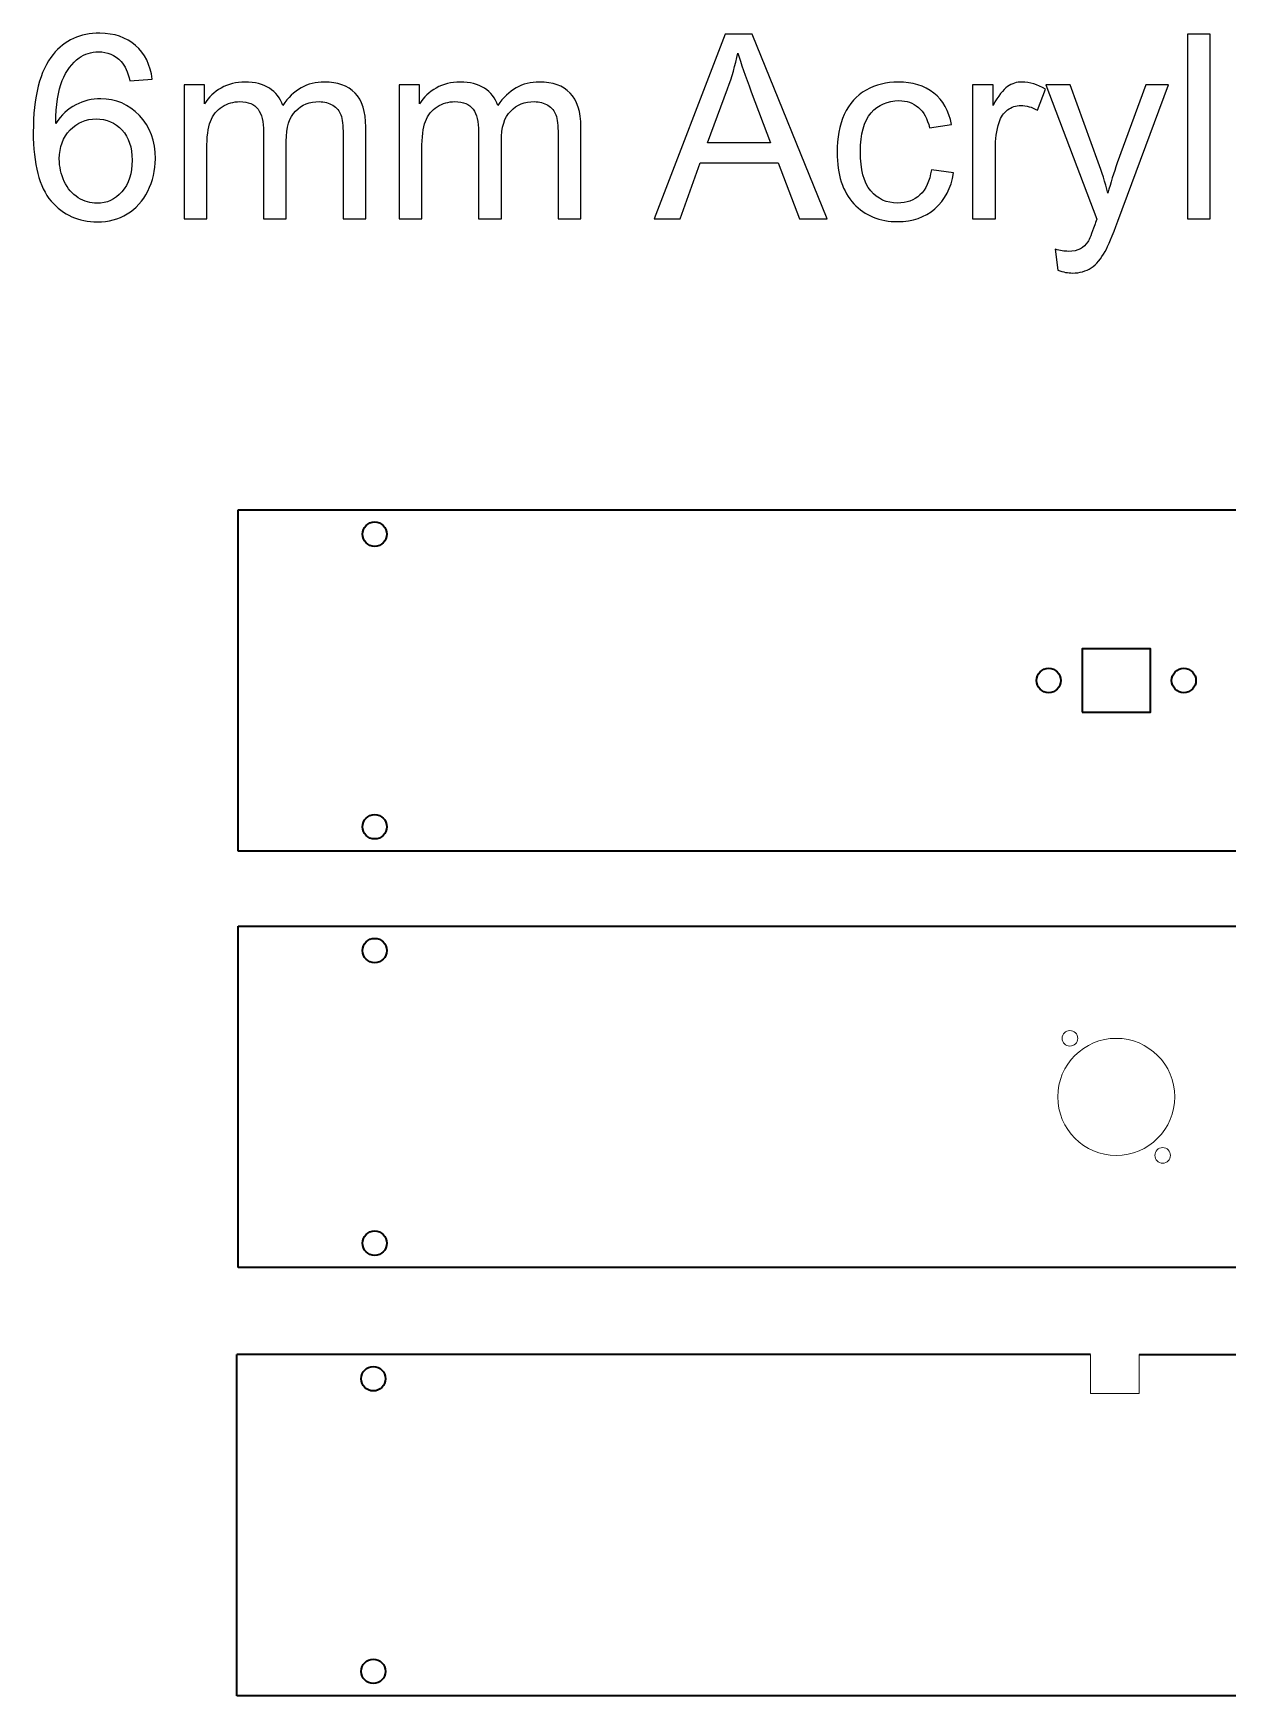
# Model space of a CAD drawing. Header units: centimetres. Extents: x 16 to 194, y -201 to 17.
# Drawn here: x 16.08 to 40.56, y -18.14 to 15.94 of the extents above; entities that cross this region are included whole.
import ezdxf

# ---------------------------------------------------------------- set-up
doc = ezdxf.new("R2010")
doc.units = ezdxf.units.CM
doc.header["$MEASUREMENT"] = 0
doc.layers.add('Layer 1', color=7, linetype='Continuous')

msp = doc.modelspace()

# ---------------------------------------------------------------- linework, layer by layer
at = {"layer": 'Layer 1', "color": 250, "lineweight": 35}
msp.add_lwpolyline([(37.57623, 2.02273), (38.97623, 2.02273), (38.97623, 3.32273), (37.57623, 3.32273), (37.57623, 2.02273)], close=True, dxfattribs=at)
for centre in [(36.89146, 2.67273), (39.66031, 2.67273)]:
    msp.add_ellipse(centre, major_axis=(0, 0.25), ratio=1, dxfattribs=at)
at = {"layer": 'Layer 1', "color": 250, "lineweight": 18}
for centre, major_axis in [((38.27623, -5.86443), (0, 1.2)), ((37.32526, -4.66452), (0, 0.16)), ((39.2276, -7.06427), (0, 0.16))]:
    msp.add_ellipse(centre, major_axis=major_axis, ratio=1, dxfattribs=at)
at = {"layer": 'Layer 1', "color": 250}
for points, knots in [([(18.51676, 15.00121), (18.51676, 15.00121), (18.05639, 14.96417), (18.05639, 14.96417), (18.01494, 15.14673), (17.95585, 15.27991), (17.87912, 15.36281), (17.753, 15.49598), (17.59689, 15.56213), (17.41169, 15.56213), (17.26264, 15.56213), (17.13035, 15.52068), (17.01657, 15.43778), (16.87017, 15.33106), (16.75552, 15.17584), (16.66997, 14.97123), (16.5853, 14.76573), (16.54121, 14.47381), (16.53768, 14.09546), (16.64969, 14.26567), (16.78727, 14.39267), (16.94955, 14.47469), (17.11182, 14.5576), (17.28116, 14.59905), (17.45931, 14.59905), (17.76976, 14.59905), (18.03434, 14.48439), (18.25306, 14.25597), (18.4709, 14.02755), (18.58026, 13.73298), (18.58026, 13.3705), (18.58026, 13.13237), (18.52911, 12.91189), (18.4268, 12.70727), (18.32362, 12.50266), (18.18339, 12.34656), (18.00347, 12.23808), (17.82444, 12.1296), (17.62071, 12.07492), (17.39317, 12.07492), (17.00599, 12.07492), (16.68937, 12.2178), (16.44419, 12.50266), (16.19989, 12.78753), (16.0773, 13.25761), (16.0773, 13.91201), (16.0773, 14.64403), (16.21312, 15.17672), (16.48388, 15.50921), (16.72024, 15.79849), (17.03862, 15.94313), (17.43991, 15.94313), (17.73801, 15.94313), (17.98319, 15.85935), (18.17369, 15.69266), (18.36419, 15.52597), (18.47884, 15.29578), (18.51676, 15.00121)], [0, 0, 0, 0, 0.05263158, 0.05263158, 0.05263158, 0.10526316, 0.10526316, 0.10526316, 0.15789474, 0.15789474, 0.15789474, 0.21052632, 0.21052632, 0.21052632, 0.26315789, 0.26315789, 0.26315789, 0.31578947, 0.31578947, 0.31578947, 0.36842105, 0.36842105, 0.36842105, 0.42105263, 0.42105263, 0.42105263, 0.47368421, 0.47368421, 0.47368421, 0.52631579, 0.52631579, 0.52631579, 0.57894737, 0.57894737, 0.57894737, 0.63157895, 0.63157895, 0.63157895, 0.68421053, 0.68421053, 0.68421053, 0.73684211, 0.73684211, 0.73684211, 0.78947368, 0.78947368, 0.78947368, 0.84210526, 0.84210526, 0.84210526, 0.89473684, 0.89473684, 0.89473684, 0.94736842, 0.94736842, 0.94736842, 1, 1, 1, 1]), ([(28.80553, 12.13842), (28.80553, 12.13842), (30.25898, 15.92726), (30.25898, 15.92726), (30.25898, 15.92726), (30.81019, 15.92726), (30.81019, 15.92726), (30.81019, 15.92726), (32.35272, 12.13842), (32.35272, 12.13842), (32.35272, 12.13842), (31.7821, 12.13842), (31.7821, 12.13842), (31.7821, 12.13842), (31.34377, 13.28671), (31.34377, 13.28671), (31.34377, 13.28671), (29.74833, 13.28671), (29.74833, 13.28671), (29.74833, 13.28671), (29.33735, 12.13842), (29.33735, 12.13842), (29.33735, 12.13842), (28.80553, 12.13842), (28.80553, 12.13842)], [0, 0, 0, 0, 0.125, 0.125, 0.125, 0.25, 0.25, 0.25, 0.375, 0.375, 0.375, 0.5, 0.5, 0.5, 0.625, 0.625, 0.625, 0.75, 0.75, 0.75, 0.875, 0.875, 0.875, 1, 1, 1, 1]), ([(39.73547, 12.13842), (39.73547, 12.13842), (39.73547, 15.92726), (39.73547, 15.92726), (39.73547, 15.92726), (40.20113, 15.92726), (40.20113, 15.92726), (40.20113, 15.92726), (40.20113, 12.13842), (40.20113, 12.13842), (40.20113, 12.13842), (39.73547, 12.13842), (39.73547, 12.13842)], [0, 0, 0, 0, 0.25, 0.25, 0.25, 0.5, 0.5, 0.5, 0.75, 0.75, 0.75, 1, 1, 1, 1]), ([(29.89562, 13.69417), (29.89562, 13.69417), (31.18678, 13.69417), (31.18678, 13.69417), (31.18678, 13.69417), (30.79167, 14.74457), (30.79167, 14.74457), (30.67261, 15.06383), (30.58265, 15.32753), (30.52003, 15.53567), (30.468, 15.28873), (30.39833, 15.04619), (30.31101, 14.8063), (30.31101, 14.8063), (29.89562, 13.69417), (29.89562, 13.69417)], [0, 0, 0, 0, 0.2, 0.2, 0.2, 0.4, 0.4, 0.4, 0.6, 0.6, 0.6, 0.8, 0.8, 0.8, 1, 1, 1, 1]), ([(19.16852, 12.13842), (19.16852, 12.13842), (19.16852, 14.8848), (19.16852, 14.8848), (19.16852, 14.8848), (19.58656, 14.8848), (19.58656, 14.8848), (19.58656, 14.8848), (19.58656, 14.49674), (19.58656, 14.49674), (19.67211, 14.6308), (19.78676, 14.73928), (19.92964, 14.82041), (20.07251, 14.90244), (20.23479, 14.94301), (20.41735, 14.94301), (20.6202, 14.94301), (20.78689, 14.90067), (20.91654, 14.81689), (21.04618, 14.73222), (21.1379, 14.61492), (21.19082, 14.46323), (21.40954, 14.78337), (21.69265, 14.94301), (22.0419, 14.94301), (22.3153, 14.94301), (22.52608, 14.86804), (22.67249, 14.71723), (22.81977, 14.56641), (22.89386, 14.33446), (22.89386, 14.02137), (22.89386, 14.02137), (22.89386, 12.13842), (22.89386, 12.13842), (22.89386, 12.13842), (22.42819, 12.13842), (22.42819, 12.13842), (22.42819, 12.13842), (22.42819, 13.86703), (22.42819, 13.86703), (22.42819, 14.05224), (22.41231, 14.1863), (22.38233, 14.26832), (22.35234, 14.35034), (22.29766, 14.4156), (22.2174, 14.46587), (22.13803, 14.51614), (22.04454, 14.54084), (21.93783, 14.54084), (21.7438, 14.54084), (21.58329, 14.47646), (21.4554, 14.34857), (21.32752, 14.21981), (21.26402, 14.01432), (21.26402, 13.73209), (21.26402, 13.73209), (21.26402, 12.13842), (21.26402, 12.13842), (21.26402, 12.13842), (20.79835, 12.13842), (20.79835, 12.13842), (20.79835, 12.13842), (20.79835, 13.92083), (20.79835, 13.92083), (20.79835, 14.12721), (20.76043, 14.28243), (20.68458, 14.38562), (20.60874, 14.4888), (20.48438, 14.54084), (20.3124, 14.54084), (20.18187, 14.54084), (20.06105, 14.50644), (19.94992, 14.43765), (19.8388, 14.36886), (19.75854, 14.26832), (19.70827, 14.13514), (19.65888, 14.00285), (19.63419, 13.81147), (19.63419, 13.56188), (19.63419, 13.56188), (19.63419, 12.13842), (19.63419, 12.13842), (19.63419, 12.13842), (19.16852, 12.13842), (19.16852, 12.13842)], [0, 0, 0, 0, 0.03571429, 0.03571429, 0.03571429, 0.07142857, 0.07142857, 0.07142857, 0.10714286, 0.10714286, 0.10714286, 0.14285714, 0.14285714, 0.14285714, 0.17857143, 0.17857143, 0.17857143, 0.21428571, 0.21428571, 0.21428571, 0.25, 0.25, 0.25, 0.28571429, 0.28571429, 0.28571429, 0.32142857, 0.32142857, 0.32142857, 0.35714286, 0.35714286, 0.35714286, 0.39285714, 0.39285714, 0.39285714, 0.42857143, 0.42857143, 0.42857143, 0.46428571, 0.46428571, 0.46428571, 0.5, 0.5, 0.5, 0.53571429, 0.53571429, 0.53571429, 0.57142857, 0.57142857, 0.57142857, 0.60714286, 0.60714286, 0.60714286, 0.64285714, 0.64285714, 0.64285714, 0.67857143, 0.67857143, 0.67857143, 0.71428571, 0.71428571, 0.71428571, 0.75, 0.75, 0.75, 0.78571429, 0.78571429, 0.78571429, 0.82142857, 0.82142857, 0.82142857, 0.85714286, 0.85714286, 0.85714286, 0.89285714, 0.89285714, 0.89285714, 0.92857143, 0.92857143, 0.92857143, 0.96428571, 0.96428571, 0.96428571, 1, 1, 1, 1]), ([(23.57648, 12.13842), (23.57648, 12.13842), (23.57648, 14.8848), (23.57648, 14.8848), (23.57648, 14.8848), (23.99452, 14.8848), (23.99452, 14.8848), (23.99452, 14.8848), (23.99452, 14.49674), (23.99452, 14.49674), (24.08007, 14.6308), (24.19472, 14.73928), (24.3376, 14.82041), (24.48047, 14.90244), (24.64275, 14.94301), (24.82531, 14.94301), (25.02816, 14.94301), (25.19485, 14.90067), (25.3245, 14.81689), (25.45414, 14.73222), (25.54586, 14.61492), (25.59878, 14.46323), (25.8175, 14.78337), (26.10061, 14.94301), (26.44986, 14.94301), (26.72326, 14.94301), (26.93404, 14.86804), (27.08045, 14.71723), (27.22773, 14.56641), (27.30182, 14.33446), (27.30182, 14.02137), (27.30182, 14.02137), (27.30182, 12.13842), (27.30182, 12.13842), (27.30182, 12.13842), (26.83615, 12.13842), (26.83615, 12.13842), (26.83615, 12.13842), (26.83615, 13.86703), (26.83615, 13.86703), (26.83615, 14.05224), (26.82027, 14.1863), (26.79029, 14.26832), (26.7603, 14.35034), (26.70562, 14.4156), (26.62536, 14.46587), (26.54599, 14.51614), (26.4525, 14.54084), (26.34579, 14.54084), (26.15176, 14.54084), (25.99125, 14.47646), (25.86336, 14.34857), (25.73548, 14.21981), (25.67198, 14.01432), (25.67198, 13.73209), (25.67198, 13.73209), (25.67198, 12.13842), (25.67198, 12.13842), (25.67198, 12.13842), (25.20631, 12.13842), (25.20631, 12.13842), (25.20631, 12.13842), (25.20631, 13.92083), (25.20631, 13.92083), (25.20631, 14.12721), (25.16839, 14.28243), (25.09254, 14.38562), (25.0167, 14.4888), (24.89234, 14.54084), (24.72036, 14.54084), (24.58983, 14.54084), (24.46901, 14.50644), (24.35788, 14.43765), (24.24676, 14.36886), (24.1665, 14.26832), (24.11623, 14.13514), (24.06684, 14.00285), (24.04215, 13.81147), (24.04215, 13.56188), (24.04215, 13.56188), (24.04215, 12.13842), (24.04215, 12.13842), (24.04215, 12.13842), (23.57648, 12.13842), (23.57648, 12.13842)], [0, 0, 0, 0, 0.03571429, 0.03571429, 0.03571429, 0.07142857, 0.07142857, 0.07142857, 0.10714286, 0.10714286, 0.10714286, 0.14285714, 0.14285714, 0.14285714, 0.17857143, 0.17857143, 0.17857143, 0.21428571, 0.21428571, 0.21428571, 0.25, 0.25, 0.25, 0.28571429, 0.28571429, 0.28571429, 0.32142857, 0.32142857, 0.32142857, 0.35714286, 0.35714286, 0.35714286, 0.39285714, 0.39285714, 0.39285714, 0.42857143, 0.42857143, 0.42857143, 0.46428571, 0.46428571, 0.46428571, 0.5, 0.5, 0.5, 0.53571429, 0.53571429, 0.53571429, 0.57142857, 0.57142857, 0.57142857, 0.60714286, 0.60714286, 0.60714286, 0.64285714, 0.64285714, 0.64285714, 0.67857143, 0.67857143, 0.67857143, 0.71428571, 0.71428571, 0.71428571, 0.75, 0.75, 0.75, 0.78571429, 0.78571429, 0.78571429, 0.82142857, 0.82142857, 0.82142857, 0.85714286, 0.85714286, 0.85714286, 0.89285714, 0.89285714, 0.89285714, 0.92857143, 0.92857143, 0.92857143, 0.96428571, 0.96428571, 0.96428571, 1, 1, 1, 1]), ([(34.48614, 13.14384), (34.48614, 13.14384), (34.94122, 13.08034), (34.94122, 13.08034), (34.89095, 12.76725), (34.76395, 12.52295), (34.55846, 12.34568), (34.35296, 12.16841), (34.09984, 12.08021), (33.80087, 12.08021), (33.42604, 12.08021), (33.12441, 12.2028), (32.89687, 12.44798), (32.66845, 12.69316), (32.55468, 13.04418), (32.55468, 13.50102), (32.55468, 13.79736), (32.60407, 14.05577), (32.70196, 14.27802), (32.79986, 14.49939), (32.94891, 14.66607), (33.14999, 14.77632), (33.35019, 14.88744), (33.56803, 14.94301), (33.80439, 14.94301), (34.10161, 14.94301), (34.34591, 14.86804), (34.53464, 14.71723), (34.72426, 14.56641), (34.84597, 14.3521), (34.89889, 14.07517), (34.89889, 14.07517), (34.44909, 14.00638), (34.44909, 14.00638), (34.40588, 14.19071), (34.33003, 14.32917), (34.21979, 14.42266), (34.11043, 14.51526), (33.97814, 14.562), (33.82291, 14.562), (33.58832, 14.562), (33.39782, 14.47822), (33.25053, 14.31065), (33.10413, 14.1422), (33.03093, 13.87762), (33.03093, 13.51425), (33.03093, 13.1456), (33.10148, 12.87837), (33.24259, 12.71168), (33.38459, 12.545), (33.56891, 12.46121), (33.79557, 12.46121), (33.97902, 12.46121), (34.13159, 12.51677), (34.2533, 12.62878), (34.37589, 12.73991), (34.4535, 12.91189), (34.48614, 13.14384)], [0, 0, 0, 0, 0.05263158, 0.05263158, 0.05263158, 0.10526316, 0.10526316, 0.10526316, 0.15789474, 0.15789474, 0.15789474, 0.21052632, 0.21052632, 0.21052632, 0.26315789, 0.26315789, 0.26315789, 0.31578947, 0.31578947, 0.31578947, 0.36842105, 0.36842105, 0.36842105, 0.42105263, 0.42105263, 0.42105263, 0.47368421, 0.47368421, 0.47368421, 0.52631579, 0.52631579, 0.52631579, 0.57894737, 0.57894737, 0.57894737, 0.63157895, 0.63157895, 0.63157895, 0.68421053, 0.68421053, 0.68421053, 0.73684211, 0.73684211, 0.73684211, 0.78947368, 0.78947368, 0.78947368, 0.84210526, 0.84210526, 0.84210526, 0.89473684, 0.89473684, 0.89473684, 0.94736842, 0.94736842, 0.94736842, 1, 1, 1, 1]), ([(35.3328, 12.13842), (35.3328, 12.13842), (35.3328, 14.8848), (35.3328, 14.8848), (35.3328, 14.8848), (35.75084, 14.8848), (35.75084, 14.8848), (35.75084, 14.8848), (35.75084, 14.46411), (35.75084, 14.46411), (35.85756, 14.65902), (35.95633, 14.78778), (36.04717, 14.84952), (36.13801, 14.91214), (36.23767, 14.94301), (36.34615, 14.94301), (36.50314, 14.94301), (36.66277, 14.89362), (36.82505, 14.79572), (36.82505, 14.79572), (36.65924, 14.36621), (36.65924, 14.36621), (36.54635, 14.42971), (36.43347, 14.46146), (36.32058, 14.46146), (36.21915, 14.46146), (36.12831, 14.4306), (36.04806, 14.36974), (35.9678, 14.30889), (35.91047, 14.22422), (35.87608, 14.11574), (35.82404, 13.95082), (35.79847, 13.77002), (35.79847, 13.57334), (35.79847, 13.57334), (35.79847, 12.13842), (35.79847, 12.13842), (35.79847, 12.13842), (35.3328, 12.13842), (35.3328, 12.13842)], [0, 0, 0, 0, 0.07692308, 0.07692308, 0.07692308, 0.15384615, 0.15384615, 0.15384615, 0.23076923, 0.23076923, 0.23076923, 0.30769231, 0.30769231, 0.30769231, 0.38461538, 0.38461538, 0.38461538, 0.46153846, 0.46153846, 0.46153846, 0.53846154, 0.53846154, 0.53846154, 0.61538462, 0.61538462, 0.61538462, 0.69230769, 0.69230769, 0.69230769, 0.76923077, 0.76923077, 0.76923077, 0.84615385, 0.84615385, 0.84615385, 0.92307692, 0.92307692, 0.92307692, 1, 1, 1, 1]), ([(37.07905, 11.08273), (37.07905, 11.08273), (37.02614, 11.51312), (37.02614, 11.51312), (37.12844, 11.48578), (37.21664, 11.47167), (37.29248, 11.47167), (37.39655, 11.47167), (37.47946, 11.48931), (37.54119, 11.5237), (37.60381, 11.5581), (37.65496, 11.60661), (37.69465, 11.66834), (37.72376, 11.71509), (37.77138, 11.83062), (37.83664, 12.01583), (37.84546, 12.04141), (37.85869, 12.07933), (37.8781, 12.1296), (37.8781, 12.1296), (36.83564, 14.8848), (36.83564, 14.8848), (36.83564, 14.8848), (37.33305, 14.8848), (37.33305, 14.8848), (37.33305, 14.8848), (37.90632, 13.29906), (37.90632, 13.29906), (37.98128, 13.09886), (38.04743, 12.88719), (38.10652, 12.66494), (38.16032, 12.87396), (38.22382, 13.08034), (38.2979, 13.28318), (38.2979, 13.28318), (38.88351, 14.8848), (38.88351, 14.8848), (38.88351, 14.8848), (39.3483, 14.8848), (39.3483, 14.8848), (39.3483, 14.8848), (38.31025, 12.09079), (38.31025, 12.09079), (38.19824, 11.79005), (38.11093, 11.58368), (38.04831, 11.46991), (37.96541, 11.31733), (37.87016, 11.20532), (37.76344, 11.13388), (37.65585, 11.06245), (37.52796, 11.02717), (37.3798, 11.02717), (37.28984, 11.02717), (37.1893, 11.04569), (37.07905, 11.08273)], [0, 0, 0, 0, 0.05555556, 0.05555556, 0.05555556, 0.11111111, 0.11111111, 0.11111111, 0.16666667, 0.16666667, 0.16666667, 0.22222222, 0.22222222, 0.22222222, 0.27777778, 0.27777778, 0.27777778, 0.33333333, 0.33333333, 0.33333333, 0.38888889, 0.38888889, 0.38888889, 0.44444444, 0.44444444, 0.44444444, 0.5, 0.5, 0.5, 0.55555556, 0.55555556, 0.55555556, 0.61111111, 0.61111111, 0.61111111, 0.66666667, 0.66666667, 0.66666667, 0.72222222, 0.72222222, 0.72222222, 0.77777778, 0.77777778, 0.77777778, 0.83333333, 0.83333333, 0.83333333, 0.88888889, 0.88888889, 0.88888889, 0.94444444, 0.94444444, 0.94444444, 1, 1, 1, 1]), ([(16.61176, 13.36609), (16.61176, 13.20557), (16.64616, 13.05212), (16.71407, 12.90571), (16.78198, 12.75931), (16.87723, 12.64818), (16.99805, 12.57145), (17.11976, 12.49473), (17.24853, 12.45592), (17.38523, 12.45592), (17.58367, 12.45592), (17.753, 12.5353), (17.89323, 12.69405), (18.03346, 12.8528), (18.10401, 13.06799), (18.10401, 13.34051), (18.10401, 13.60245), (18.03434, 13.80882), (17.89587, 13.95964), (17.75741, 14.11045), (17.58102, 14.1863), (17.36671, 14.1863), (17.1568, 14.1863), (16.97777, 14.11045), (16.83137, 13.95964), (16.68496, 13.80882), (16.61176, 13.61127), (16.61176, 13.36609)], [0, 0, 0, 0, 0.11111111, 0.11111111, 0.11111111, 0.22222222, 0.22222222, 0.22222222, 0.33333333, 0.33333333, 0.33333333, 0.44444444, 0.44444444, 0.44444444, 0.55555556, 0.55555556, 0.55555556, 0.66666667, 0.66666667, 0.66666667, 0.77777778, 0.77777778, 0.77777778, 0.88888889, 0.88888889, 0.88888889, 1, 1, 1, 1])]:
    msp.add_open_spline(points, degree=3, knots=knots, dxfattribs=at)
at = {"layer": 'Layer 1', "lineweight": 35}
for points in [[(20.27623, -0.82727), (20.27623, -0.82727), (20.27623, 6.17273), (20.27623, 6.17273)], [(20.27623, 6.17273), (20.27623, 6.17273), (56.27623, 6.17273), (56.27623, 6.17273)], [(56.27623, -0.82727), (56.27623, -0.82727), (20.27623, -0.82727), (20.27623, -0.82727)], [(20.27623, -9.36443), (20.27623, -9.36443), (20.27623, -2.36443), (20.27623, -2.36443)], [(20.27623, -2.36443), (20.27623, -2.36443), (56.27623, -2.36443), (56.27623, -2.36443)], [(56.27623, -9.36443), (56.27623, -9.36443), (20.27623, -9.36443), (20.27623, -9.36443)], [(20.24756, -18.14334), (20.24756, -18.14334), (20.24756, -11.14334), (20.24756, -11.14334)], [(37.74756, -11.14334), (37.74756, -11.14334), (20.24756, -11.14334), (20.24756, -11.14334)], [(38.74756, -11.14334), (38.74756, -11.14334), (56.24756, -11.14334), (56.24756, -11.14334)], [(56.24756, -18.14334), (56.24756, -18.14334), (20.24756, -18.14334), (20.24756, -18.14334)]]:
    msp.add_open_spline(points, degree=3, dxfattribs=at)
for points in [[(23.32623, 5.67273), (23.32623, 5.8108), (23.2143, 5.92273), (23.07623, 5.92273), (22.93816, 5.92273), (22.82623, 5.8108), (22.82623, 5.67273), (22.82623, 5.53466), (22.93816, 5.42273), (23.07623, 5.42273), (23.2143, 5.42273), (23.32623, 5.53465), (23.32623, 5.67273)], [(23.32623, -0.32727), (23.32623, -0.1892), (23.2143, -0.07727), (23.07623, -0.07727), (22.93816, -0.07727), (22.82623, -0.1892), (22.82623, -0.32727), (22.82623, -0.46534), (22.93816, -0.57727), (23.07623, -0.57727), (23.2143, -0.57727), (23.32623, -0.46535), (23.32623, -0.32727)], [(23.32623, -2.86443), (23.32623, -2.72636), (23.2143, -2.61443), (23.07623, -2.61443), (22.93816, -2.61443), (22.82623, -2.72636), (22.82623, -2.86443), (22.82623, -3.0025), (22.93816, -3.11443), (23.07623, -3.11443), (23.2143, -3.11443), (23.32623, -3.00251), (23.32623, -2.86443)], [(23.32623, -8.86443), (23.32623, -8.72636), (23.2143, -8.61443), (23.07623, -8.61443), (22.93816, -8.61443), (22.82623, -8.72636), (22.82623, -8.86443), (22.82623, -9.0025), (22.93816, -9.11443), (23.07623, -9.11443), (23.2143, -9.11443), (23.32623, -9.00251), (23.32623, -8.86443)], [(23.29756, -11.64334), (23.29756, -11.50527), (23.18563, -11.39334), (23.04756, -11.39334), (22.90949, -11.39334), (22.79756, -11.50527), (22.79756, -11.64334), (22.79756, -11.78141), (22.90949, -11.89334), (23.04756, -11.89334), (23.18563, -11.89334), (23.29756, -11.78142), (23.29756, -11.64334)], [(23.29756, -17.64334), (23.29756, -17.50527), (23.18563, -17.39334), (23.04756, -17.39334), (22.90949, -17.39334), (22.79756, -17.50527), (22.79756, -17.64334), (22.79756, -17.78141), (22.90949, -17.89334), (23.04756, -17.89334), (23.18563, -17.89334), (23.29756, -17.78142), (23.29756, -17.64334)]]:
    msp.add_open_spline(points, degree=3, knots=[0, 0, 0, 0, 0.25, 0.25, 0.25, 0.5, 0.5, 0.5, 0.75, 0.75, 0.75, 1, 1, 1, 1], dxfattribs=at)
at = {"layer": 'Layer 1', "color": 250, "lineweight": 20}
msp.add_open_spline([(38.74756, -11.14334), (38.74756, -11.14334), (38.74756, -11.94334), (38.74756, -11.94334), (38.74756, -11.94334), (37.74756, -11.94334), (37.74756, -11.94334), (37.74756, -11.94334), (37.74756, -11.14334), (37.74756, -11.14334)], degree=3, knots=[0, 0, 0, 0, 0.33333333, 0.33333333, 0.33333333, 0.66666667, 0.66666667, 0.66666667, 1, 1, 1, 1], dxfattribs=at)

doc.saveas('drawing.dxf')
